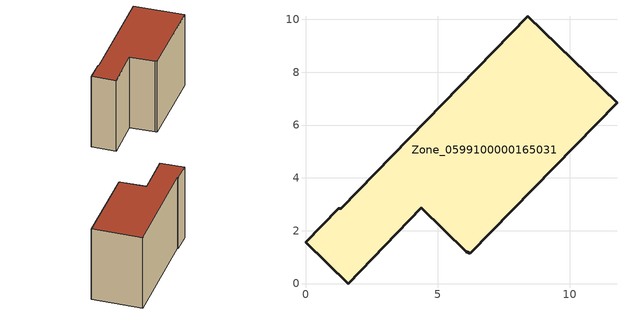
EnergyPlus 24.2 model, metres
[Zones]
Zone_0599100000165031
 floor ground (C_G): 8.42,10.11 11.79,6.85 6.23,1.15 6.09,1.21 4.38,2.86 1.62,0 0,1.56 1.24,2.84 1.35,2.85 z0
 wall outside (C_F): 1.62,0 4.38,2.86 6.09,1.21 6.23,1.15 11.79,6.85 8.42,10.11 1.35,2.85 1.24,2.84 0,1.56 1.62,0 z0:7.32
 roof outside (C_R): 8.42,10.11 1.35,2.85 1.24,2.84 0,1.56 1.62,0 4.38,2.86 6.09,1.21 6.23,1.15 11.79,6.85 z7.32
[BUILDING]
Pand.0599100000165031: North Axis=0; Terrain=City; Loads Convergence Tolerance Value=0.04; Temperature Convergence Tolerance Value=0.4; Solar Distribution=FullExterior; Maximum Number of Warmup Days=25; Minimum Number of Warmup Days=1
[Site:Location]
Rotterdam.The.Hague.AP_ZH_NLD Design_Conditions: Latitude=51.96; Longitude=4.45; Time Zone=1; Elevation=-4.5
[SITE:GROUNDTEMPERATURE:BUILDINGSURFACE]
18, 18, 18, 18, 18, 18, 18, 18, 18, 18, 18, 18
[MATERIAL] Thermal Absorptance=0.9; Solar Absorptance=0.7; Visible Absorptance=0.7
Name | Roughness | Thickness | Conductivity | Density | Specific Heat
G.TI.1946 | MediumSmooth | 0.15 | 1 | 540 | 1210
F.TI.1946 | Rough | 0.3 | 0.857143 | 1920 | 840
R.TI.1946 | MediumRough | 0.2 | 0.1 | 1500 | 1000
[CONSTRUCTION]
C_G: G.TI.1946
C_F: F.TI.1946
C_R: R.TI.1946
[ZONE]
Zone_0599100000165031: Type=1; Multiplier=1; Ceiling Height=Autocalculate; Volume=Autocalculate; Floor Area=autocalculate; Part of Total Floor Area=Yes
[ZONEINFILTRATION:DESIGNFLOWRATE]
Infil_Zone_0599100000165031: Zone or ZoneList or Space or SpaceList=Zone_0599100000165031; Schedule=AlwaysOn; Design Flow Rate Calculation Method=Flow/Area; Flow Rate per Floor Area=0.003; Constant Term Coefficient=1; Temperature Term Coefficient=0; Velocity Term Coefficient=0; Velocity Squared Term Coefficient=0
[HVACTEMPLATE:ZONE:IDEALLOADSAIRSYSTEM]
Zone_0599100000165031: Maximum Heating Supply Air Temperature=50; Minimum Cooling Supply Air Temperature=13; Maximum Heating Supply Air Humidity Ratio=0.0156; Minimum Cooling Supply Air Humidity Ratio=0.0077; Heating Limit=NoLimit; Cooling Limit=NoLimit; Dehumidification Control Type=ConstantSensibleHeatRatio; Cooling Sensible Heat Ratio=0.7; Dehumidification Setpoint=60; Humidification Control Type=None; Humidification Setpoint=30; Outdoor Air Method=None; Outdoor Air Flow Rate per Person=0.00944; Outdoor Air Flow Rate per Zone Floor Area=0; Outdoor Air Flow Rate per Zone=0; Demand Controlled Ventilation Type=None; Outdoor Air Economizer Type=NoEconomizer; Heat Recovery Type=None; Sensible Heat Recovery Effectiveness=0.7; Latent Heat Recovery Effectiveness=0.65
[ZONECONTROL:THERMOSTAT]
ThermostatControl_Zone_0599100000165031: Zone or ZoneList=Zone_0599100000165031; Control Type Schedule=DualSetpointControlType; Control 1=Thermostat_Zone_0599100000165031; Temperature Difference Between Cutout And Setpoint=0
[THERMOSTATSETPOINT:DUALSETPOINT]
Thermostat_Zone_0599100000165031: Heating Setpoint Temperature Schedule=HeatingSetpoint_Zone_0599100000165031; Cooling Setpoint Temperature Schedule=CoolingSetpoint_Zone_0599100000165031
[SCHEDULE:COMPACT]
HeatingSetpoint_Zone_0599100000165031: Through: 12/31, For: AllDays, Until: 24:00, 21
CoolingSetpoint_Zone_0599100000165031: Through: 12/31, For: AllDays, Until: 24:00, 24
DualSetpointControlType: Through: 12/31, For: AllDays, Until: 24:00, 4
AlwaysOn: Through: 12/31, For: AllDays, Until: 24:00, 1
